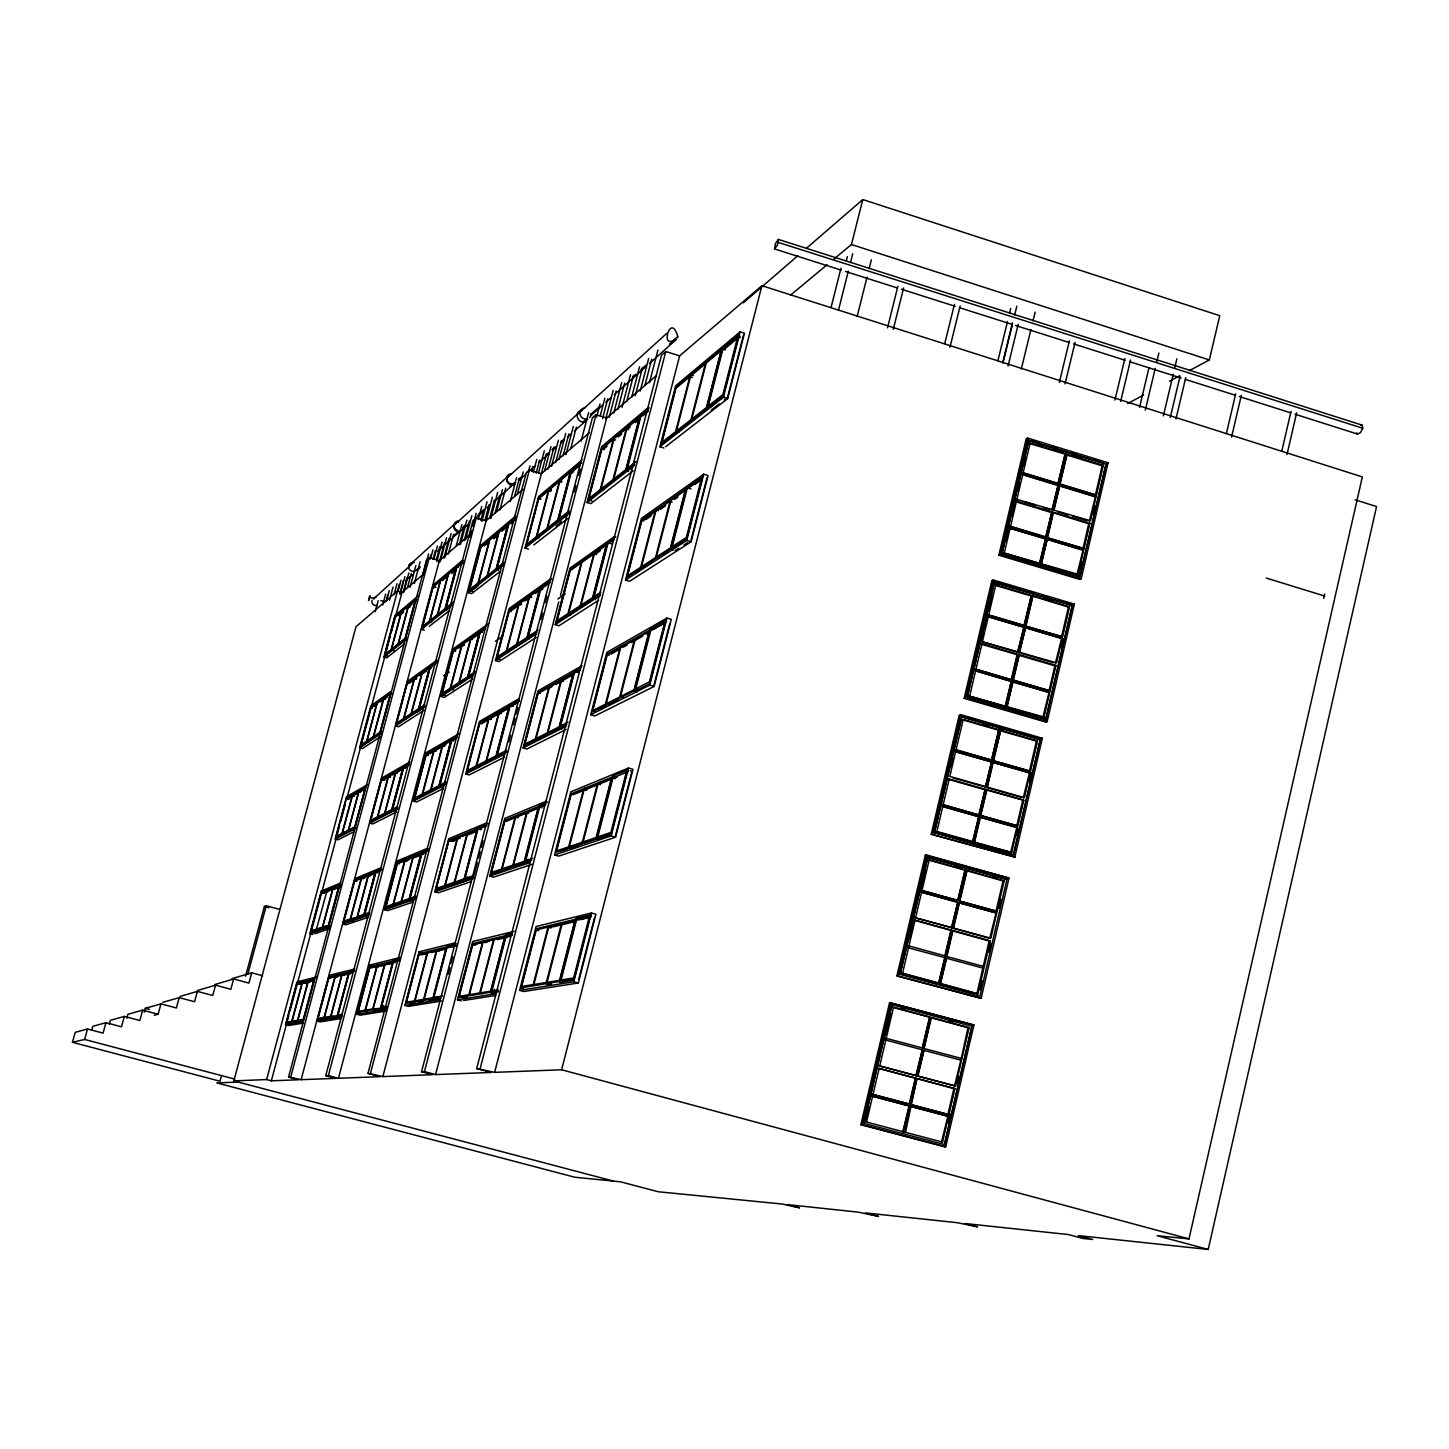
<?xml version="1.0" encoding="UTF-8"?>
<svg xmlns="http://www.w3.org/2000/svg" width="1449" height="1449" viewBox="0 0 1449 1449"><rect width="100%" height="100%" fill="white"/><g stroke="black" fill="none" stroke-linecap="round" stroke-linejoin="round"><path stroke-width="1.5" d="M677.806 336.784C670.452 309.488 658.154 355.675 677.806 336.784L669.402 344.264M582.208 410.502C571.413 411.208 580.27 428.524 586.537 419.015M1295.098 414.233L1357.478 434.048L1360.412 432.708L1362.766 428.252L1362.151 425.137L778.403 239.429L775.432 243.468L774.545 248.956L841.235 270.13M1323.734 598.365L1324.73 593.945M774.545 248.956L777.515 244.917L778.403 239.429M613.452 1181.098L238.216 1082.077L216.789 1082.892L574.673 1177.204L620.552 1181.823L658.172 1191.748L782.188 1204.028L799.576 1207.85L787.187 1204.572L858.098 1212.125L878.547 1216.417L865.343 1212.904L957.463 1222.721L977.55 1226.868L965.088 1223.536L1068.203 1234.53L1082.638 1238.406L1092.727 1239.493L1078.183 1235.599L1208.212 1249.455L1376.55 506.57L1355.213 499.814M1208.212 1249.455L1157.081 1235.689L1188.995 1238.895L1362.332 476.92L761.902 285.707L679.617 355.874L494.634 1072.351L476.703 1068.601L661.468 355.222L665.779 351.527L679.617 355.874M905.462 1132.339L916.927 1078.69L910.878 1104.591L948.334 1114.426L941.488 1142.084L942.574 1142.12L954.982 1088.543L879.163 1068.311L866.52 1122.069L865.488 1122.051M913.051 1105.17L947.9 1114.426L953.877 1088.561L954.982 1088.543M879.778 1065.685L893.526 1007.2L969.109 1027.667L955.597 1085.935L878.746 1065.721L954.493 1085.953L961.303 1058.404L923.973 1048.496L930.765 1019.426M969.109 1027.667L967.986 1027.739L961.303 1058.404M990.265 940.818L989.124 940.981L976.88 993.833L978.003 993.724L990.265 940.818L915.062 920.043L913.993 920.206L909.465 939.441M996.079 912.852L989.721 938.391L953.08 928.266L959.021 902.745L996.079 912.852L996.477 911.131L959.437 901.024L966.954 870.577L959.872 900.952M959.437 901.024L996.024 911.204L1003.052 880.901L1004.193 880.684L990.862 938.227L914.609 917.615L953.514 928.193L959.473 902.655M1010.551 852.773L1017.27 825.658L980.393 815.443L986.733 790.031L974.525 842.376L972.877 841.923L985.103 789.578L1023.827 800.246L1011.71 852.519L976.228 843.083M980.393 815.443L1016.818 825.767L1022.668 800.536M1023.248 797.982L1029.931 770.977L993.163 760.689L1000.625 730.55L993.616 760.562M993.163 760.689L1029.478 771.103L1036.415 741.163L1037.593 740.819L1024.407 797.693L949.819 776.392L963.223 719.32L1037.593 740.819M948.189 1122.667L950.218 1113.919M957.3 1083.291L958.821 1076.716M1013.05 708.796L1042.863 717.454L1049.511 690.593L1013.358 680.034M1012.905 680.197L1049.058 690.756L1054.836 665.816L1056.013 665.399L1044.041 717.074L1042.863 717.454M1055.415 663.28L1062.045 636.546L1025.53 626.077L1032.086 598.002M1025.53 626.077L1061.574 636.727L1068.438 607.113L1069.616 606.642L1056.593 662.863L981.462 641.545L983.418 633.231M980.031 989.667L982.078 980.864M988.707 952.247L990.736 943.444M998.904 908.215L1000.933 899.412M971.881 1026.309L944.476 1144.583L971.881 1026.309L891.896 1004.737L864.492 1121.236M944.368 1146.72L945.744 1146.775L973.927 1025.023L889.577 1002.636L860.851 1124.714L944.368 1146.72L945.889 1140.2M1016.709 835.62L1018.212 829.1M1029.297 781.228L1031.326 772.534M1076.915 574.855L1083.49 548.283L1047.174 537.688L1052.445 515.047M1047.174 537.688L1083.019 548.483L1088.724 523.832L1089.938 523.288L1078.11 574.347L1003.324 552.812M1089.304 521.35L1095.861 494.87L1060.107 483.966L1066.953 454.66L1029.044 443.412L1030.185 442.796L1103.377 465.238L1090.517 520.789L1015.948 499.108M1059.654 484.201L1095.39 495.105L1102.164 465.835L1103.377 465.238M1006.964 879.326L979.904 996.151L900.046 974.452L927.614 857.228L1006.964 879.326L1005.534 879.597M1061.229 647.54L1063.258 638.774M1012.163 855.2L1013.612 854.91L1040.346 739.461L1013.322 854.964L934.37 832.722L961.104 719.048M981.154 998.325L1008.993 878.076L926.636 854.982L925.295 855.29L896.931 975.865L981.154 998.325L896.931 975.865M1045.653 719.519L1072.351 605.284L1045.924 719.428L967.298 696.77L994.231 582.226L1072.351 605.284M1078.998 575.108L1082.023 562.121M1093.053 514.467L1095.046 505.792M1045.707 722.037L1047.174 721.584L1074.361 604.106L993.271 579.944L991.877 580.578L964.165 698.364L1045.707 722.037L1047.21 715.516M1014.843 857.083L1042.356 738.247L960.651 714.611L959.274 715.063L931.236 834.226L1014.843 857.083L931.236 834.226M1079.704 576.774L1106.112 463.897L1079.994 576.648L1002.002 553.5L1028.591 440.351L1106.112 463.897M1081.226 578.803L1108.087 462.738L1027.649 438.051L1026.218 438.83L998.85 555.221L1079.722 579.419L1081.226 578.803L1000.263 554.569L998.85 555.221M1281.858 450.893L1291.005 411.371M1287.002 454.551L1296.638 412.82M872.026 1094.285L909.628 1104.156L872.425 1094.285L872.026 1096.024L909.229 1105.895L902.745 1131.868L903.796 1131.886M909.211 1104.156L915.261 1078.255L953.877 1088.561M915.859 1075.629L922.325 1049.782L916.293 1075.629M929.479 1017.307L922.307 1048.062L929.914 1017.289L892.475 1007.29M903.162 1131.868L915.677 1078.237M944.839 955.978L950.816 930.385L952.899 930.783L940.546 983.744L938.88 983.291L951.25 930.312M951.413 927.813L957.825 902.202L951.848 927.74M925.621 870.777L921.021 890.338L957.789 900.572L964.871 870.197L966.954 870.577M957.789 900.572L965.306 870.106M904.919 1130.129L910.461 1106.348L947.918 1116.165M918.032 1073.926L923.991 1050.217L917.96 1076.064M935.8 831.69L972.442 842.014L978.799 816.566L942.194 806.187M942.176 804.593L978.745 814.972L985.103 789.578M985.248 787.133L991.587 761.794L985.7 787.024L953.025 777.95M955.054 749.749L991.533 760.218L998.542 730.205L1000.625 730.55M991.533 760.218L998.995 730.079M974.706 993.235L940.111 983.799L946.523 958.097M946.994 954.293L952.464 930.838L989.124 940.981M1044.041 717.074L968.675 695.9L1005.045 706.46L1011.348 681.247L975.014 670.633L1010.895 681.41M974.978 669.112L1011.275 679.726L1017.107 654.731L1019.19 655.039L1007.127 706.786M1017.705 652.195L1023.972 627.091L1017.705 652.195L981.462 641.545M1023.918 625.588L1031.29 595.738L1032.92 596.209L1026.001 625.896M1005.497 706.315L1017.578 654.55M1031.29 595.738L1024.371 625.407L988.164 614.702L987.765 616.386L1023.972 627.091M974.579 840.366L979.995 817.145L1016.872 827.361M987.385 785.503L992.782 762.391L1029.551 772.679M993.217 762.265L987.33 787.477L985.7 787.024M1039.386 563.607L1045.635 538.648L1009.156 528.016L1045.164 538.865M1045.562 537.199L1051.793 512.276L1053.405 512.765L1041.469 563.896L1039.857 563.407L1051.793 512.276M1051.902 510.012L1058.114 485.143L1052.372 509.794L1053.984 510.283L1059.726 485.632L1095.48 496.518M1064.87 454.406L1058.042 483.712L1065.341 454.171M1049.13 692.278L1012.978 681.718L1006.675 706.931L1007.816 706.551M1013.394 678.114L1019.19 655.039M1025.602 627.562L1019.335 652.684L1025.602 627.562L1061.646 638.212M1083.109 549.932L1047.247 539.137L1041.016 564.096L1042.175 563.589M1053.984 508.454L1059.726 485.632M1060.125 482.155L1066.953 454.66M1226.415 433.468L1235.689 393.838M1231.559 437.127L1241.34 395.305M860.851 1124.714L862.119 1124.75L890.881 1002.509M898.235 975.702L926.636 854.982M932.595 833.899L960.651 714.611M865.995 1119.878L869.056 1106.873M886.263 1033.68L890.918 1013.883M927.885 857.174L900.046 974.452M964.165 698.364L965.541 697.893L993.271 579.944M885.647 1038.064L884.832 1039.821L922.325 1049.782M934.37 832.722L961.882 716.784L1040.346 739.461M907.98 947.501L908.396 945.78L945.273 955.923M958.224 900.481L921.437 890.247L921.039 891.968L957.825 902.202M1000.263 554.569L1027.649 438.051M907.563 947.574L944.875 957.644L938.463 983.346L901.513 973.257L902.582 973.13L915.062 920.043M915.659 917.452L929.244 859.692L1004.193 880.684M951.196 766.195L953.17 757.773M967.298 696.77L994.503 582.118M1023.827 800.246L949.222 778.964L936.887 831.436L1011.71 852.519M984.396 629.065L986.841 618.651M988.725 610.645L992.203 595.793M1002.002 553.5L1028.881 440.206M975.014 670.633L975.412 668.949L1011.275 679.726M969.798 695.502L981.987 643.628L1056.013 665.399M982.567 641.11L995.825 584.672L1069.616 606.642M1006.24 540.405L1008.667 530.08M1011.963 516.043L1015.369 501.608L1016.51 501.046L1089.938 523.288M1017.886 490.885L1019.806 482.662M1023.61 466.487L1025.584 458.101M1009.609 527.798L1010.007 526.132L1046.015 536.981M1058.513 483.477L1022.596 472.537L1022.197 474.203L1058.114 485.143M1004.465 552.286L1016.51 501.046M1017.089 498.547L1030.185 442.796M1189.43 370.582L1209.335 359.95L1219.75 315.701L862.789 199.545L806.477 248.25M1163.384 415.863L1173.255 374.168M1174.813 367.593L1176.878 358.809M1170.285 417.529L1180.066 376.142M1175.972 418.996L1185.735 377.609M1114.951 400.033L1124.859 358.537M1120.638 401.5L1130.546 360.004M1139.566 407.368L1148.912 368.064M1145.326 410.103L1155.233 368.39M1156.791 361.797L1158.874 353.013M1059.346 382.445L1069.38 340.859M1065.051 383.913L1075.086 342.326M997.908 360.729L1007.49 321.515M1009.627 312.803L1010.696 308.438M1002.853 362.322L1012.489 322.819M1002.907 363.138L1012 325.898M1014.68 314.958L1016.818 306.192M1008.051 365.999L1018.212 324.304M1021.31 369.006L1030.909 329.611M1033.028 320.863L1035.166 312.096M369.912 597.386C370.763 590.395 366.47 607.149 369.912 597.386L374.259 598.654M944.766 343.522L954.42 304.435M949.983 347.18L960.162 305.902M887.531 327.8L897.873 286.286M893.29 329.285L903.615 287.916M857.174 316.353L867.009 277.194M869.201 268.482L871.374 259.788M831.074 307.442L840.981 268.156M846.27 261.037L847.375 256.654M834.044 258.973L851.451 244.519L862.789 199.545M838.428 310.394L848.299 271.198M850.509 262.486L852.7 253.774M559.586 981.589L575.597 919.227L536.166 928.737L520.897 987.856L523.397 988.526M559.875 982.331L576.322 918.286L590.467 914.862L573.75 980.085L559.875 982.331L562.502 983.038M612.8 776.012L596.571 839.279L611.025 834.407L627.544 769.962L612.8 776.012L617.165 777.262M637.089 692.079L634.517 691.318L650.547 628.83L665.888 620.118L649.587 683.729M670.923 549.298L686.772 487.57L702.674 476.304L686.572 539.137L670.923 549.298L673.495 550.059M722.616 347.778L706.967 408.763L723.178 396.102L739.081 334.031L722.616 347.778L725.152 348.575L740.004 336.222M561.107 979.977L576.412 920.35L589.182 917.289L573.659 977.912L561.107 979.977L563.733 980.701L574.221 978.999M611.659 833.773L600.411 837.576L597.821 836.834L612.945 777.932L628.323 771.484M635.785 688.764L650.71 630.605L664.566 622.744L649.406 681.881L635.785 688.764L638.357 689.525M672.227 546.653L686.971 489.182L701.334 479.039L686.373 537.434L672.227 546.653L674.781 547.432L685.431 540.531M715.715 403.003L710.825 406.825L708.289 406.028L722.852 349.245L737.722 336.856L740.294 337.671M626.24 772.498L610.898 832.396L597.821 836.834M737.722 336.856L722.942 394.545L708.289 406.028M519.611 990.373L573.822 981.752L591.446 912.979L595.919 914.247L578.314 983.002L523.795 991.514L519.611 990.373L536.112 926.509L591.446 912.979M554.569 854.928L611.134 835.946L628.522 768.024L632.978 769.292L615.59 837.214L558.716 856.105L554.569 854.928L570.87 791.788L628.522 768.024M590.739 714.737L649.713 685.16L666.884 618.089L671.304 619.393L654.133 686.446L594.851 715.951L590.739 714.737L606.859 652.358L666.884 618.089M625.479 580.089L686.735 540.441L703.707 474.203L708.072 475.544L691.119 541.763L629.572 581.321L625.479 580.089L641.418 518.416L703.707 474.203M663.95 448.031L659.893 446.781L723.359 397.298L740.131 331.857L744.46 333.234L727.706 398.656L665.725 446.654M654.006 685.033L669.728 623.613M690.956 540.459L707.04 477.645M743.409 335.407L727.525 397.461L724.265 399.978M578.803 979.162L594.38 918.286M615.481 835.675L631.981 771.248L630.17 770.723M494.634 1072.351L561.632 1069.779L761.902 285.707M659.893 446.781L675.632 385.796L740.131 331.857M570.96 793.871L555.873 852.32L596.245 838.645L612.076 777.044L570.96 793.871L573.424 794.577L610.699 779.399M606.986 654.278L592.061 712.02L634.173 690.793L649.786 629.953L606.986 654.278L609.431 654.984M641.581 520.191L626.837 577.282L670.561 548.863L685.993 488.766L641.581 520.191L644.008 520.916M524.067 987.204L521.586 986.515L536.202 929.914L574.855 920.658L559.549 980.303L547.052 982.35L562.14 923.701M556.561 850.925L571.015 794.976L583.367 789.94L568.696 846.796L556.561 850.925L559.042 851.632M592.768 710.59L607.059 655.292L619.918 647.993L605.428 704.178L592.768 710.59L595.231 711.296M627.562 575.796L641.672 521.115L655.02 511.696L640.712 567.229L627.562 575.796L629.989 576.521M689.778 376.758L675.614 431.657L661.994 442.325L675.94 388.278L689.778 376.758L692.224 377.519M521.586 986.515L533.214 984.614L548.048 927.07L550.566 927.777M676.429 431.023L690.593 376.07L705.355 363.79L690.992 419.63L676.429 431.023L678.893 431.784M536.438 985.193L533.902 984.505L548.754 926.907L551.272 927.614M569.421 846.56L584.11 789.633L597.296 784.253L582.389 842.141L569.421 846.56L571.938 847.267L582.516 843.698M606.189 703.797L620.679 647.558L634.427 639.77L619.701 696.969L606.189 703.797L609.069 704.323L606.588 703.598M533.902 984.505L546.327 982.458L561.397 923.882M620.48 696.571L635.205 639.335L649.025 631.492L634.082 689.688L620.48 696.571L623.016 697.313M656.343 557.05L670.887 500.485L685.214 490.36L670.452 547.867L656.343 557.05L658.86 557.811M583.132 841.887L598.057 783.945L611.315 778.53L596.173 837.468L583.132 841.887L585.704 842.612L596.916 838.826M617.89 409.198L624.664 383.152M622.056 407.314L630.514 374.748M626.747 401.445L633.521 375.382M631.637 397.225L639.552 366.796M502.169 868.839L512.91 865.162L526.621 812.4L515.699 816.874L502.169 868.839L504.777 869.364M560.835 680.65L547.287 732.814L536.058 738.501L549.443 687.116L560.835 680.65L563.154 681.32M603.201 489.762L600.937 489.074L613.036 479.583L626.312 428.542L628.594 429.23M635.242 395.704L642.577 367.448M480.325 992.837L494.2 939.459L504.705 936.942L490.631 991.152L480.325 992.837L482.662 993.489M513.526 864.962L527.255 812.146L538.213 807.673L524.303 861.286L513.526 864.962L515.862 865.614L523.071 863.169M547.921 732.488L561.506 680.269L572.916 673.785L559.169 726.8L547.921 732.488L550.24 733.158L557.756 729.372M580.977 605.175L594.416 553.518L606.28 545.132L592.677 597.549L580.977 605.175L583.277 605.863M640.186 391.139L648.663 358.501M644.95 385.271L651.724 359.153M490.631 992.311L505.339 935.656L509.36 936.76M511.769 933.391L505.955 934.804L490.849 993L498.456 991.768M547.577 802.076L539.499 805.409L524.556 862.97L530.515 860.96M581.466 667.283L574.239 671.412L559.459 728.304L566.559 724.735M615.825 536.818L607.62 542.632L593.003 598.908L600.393 594.126M628.558 471.45L626.24 470.744L640.675 415.066L649.188 407.966M649.46 382.699L657.937 350.006M498.456 990.844L491.917 990.881L505.973 936.688L512.276 935.185M531.62 860.217L525.643 860.76L539.553 807.184L545.023 804.938M566.686 724.808L562.937 726.71L560.564 726.021L574.311 673.042L580.035 669.8M599.814 595.068L596.463 597.242L594.126 596.553L607.729 544.154L614.503 539.354M629.699 469.005L627.381 468.299L640.82 416.479L648.5 410.067M493.24 993.652L494.363 989.341M526.929 863.64L528.034 859.366M561.814 728.992L562.955 724.609M595.34 599.614L596.463 595.285M480.199 1068.456L665.779 351.527M563.1 455.783L568.805 434.066M565.943 454.678L573.315 426.477M570.671 448.846L576.358 427.147M486.647 760.616L496.065 755.817L508.78 707.239L499.217 712.709L486.647 760.616L488.784 761.232L506.933 751.94M527.563 639.063L519.376 644.407L517.257 643.791L527.056 637.361L539.644 589.272L541.781 589.906M570.254 472.302L557.774 519.901L547.613 527.925L559.93 480.959L570.254 472.302L572.373 472.954M477.282 828.665L463.843 879.96L435.769 889.632L448.665 840.529L477.282 828.665L480.923 829.697M509.378 705.971L479.528 723.105L466.741 771.701L496.065 756.758L509.378 705.971L511.533 706.605M496.536 658.244L527.074 638.23L540.242 587.968L509.197 610.101L496.536 658.244L500.014 659.259M435.098 1000.045L432.907 999.466L446.853 946.233L456.544 943.842M467.303 876.917L466.198 881.119L464.024 880.521L477.826 827.832L487.951 823.612M496.283 757.229L509.921 705.083L518.742 700.03M551.797 579.183L540.821 587.026L527.291 638.647L536.293 632.76M581.194 461.76L571.431 469.965L558.046 521.06L569.258 512.258M536.963 632.869L530.425 637.125L528.287 636.491L540.857 588.457L549.135 582.57M561.18 519.503L559.06 518.869L571.504 471.287L581.792 462.666M440.351 997.401L433.849 997.528L446.817 947.972L455.584 945.835M472.555 877.261L467.158 879.126L464.984 878.511L477.826 829.462L486.973 825.676M499.416 755.78L497.242 755.146L509.957 706.623L519.503 701.153M560.183 521.712L561.306 517.456M581.14 441.094L588.584 412.639M589.326 432.78L541.328 473.732L529.338 470.074L526.277 472.7L367.992 1073.365L382.862 1076.589L432.599 1074.687L421.55 1071.735L592.406 417.801L596.01 414.722L606.678 418.018L656.397 375.635M540.821 619.502L542.469 613.144M545.241 602.567L546.907 596.209M574.13 492.008L575.778 485.723M578.513 475.236L580.161 468.951M448.158 974.217L449.86 967.678M451.001 963.313L452.722 956.757M477.355 862.445L473.968 875.413L464.984 878.511M478.478 858.116L480.18 851.632M481.303 847.303L483.006 840.818M508.871 741.797L510.537 735.386M513.344 724.681L515.029 718.269M516.134 713.995L517.818 707.565M421.55 1071.735L424.448 1071.608L596.01 414.722M596.662 417.058L600.085 403.927M600.266 415.7L604.849 398.185M602.603 418.507L607.747 398.801M605.736 418.852L613.144 390.379M424.448 1071.608L435.551 1074.578L558.771 601.86M560.473 595.285L606.678 418.018M461.325 1000.861L457.486 999.81L472.7 941.488L514.069 931.363M532.018 864.347L493.529 877.17L489.726 876.102L504.777 818.395L546.255 801.243M566.161 729.427L526.911 749.006L523.125 747.919L538.014 690.829L582.009 665.671M598.672 600.23L558.988 625.769L555.239 624.664L569.982 568.171L614.249 536.691M633.122 470.816L590.794 503.654L587.062 502.531L601.643 446.618L648.283 407.549M609.232 417.312L616.079 391.013M505.339 935.656L472.7 943.553L458.608 997.528L490.939 992.13M490.867 873.729L504.795 820.315L538.865 806.332L524.321 862.372L490.867 873.729L493.131 874.363M538.068 692.622L524.284 745.456L559.205 727.815L573.587 672.39L538.068 692.622L540.314 693.274M588.258 499.905L601.77 448.158L640.005 416.207L625.932 470.4L588.258 499.905L591.989 501.028M459.206 996.314L472.7 944.621L482.535 942.267L468.86 994.72L459.206 996.314L461.488 996.93M501.843 870.36L493.747 873.113L491.483 872.479L504.813 821.329L515.083 817.127L517.384 817.779M524.9 744.152L538.104 693.564L548.809 687.478L535.442 738.827L524.9 744.152L527.146 744.804L537.724 739.479M591.12 499.199L588.892 498.528L601.824 448.973L613.362 439.355L615.608 440.043M613.778 412.893L621.693 382.518M491.483 872.479L501.571 869.038L515.083 817.127M568.008 613.633L581.23 562.846L570.109 570.725L557.05 620.788L568.008 613.633L570.272 614.322M588.892 498.528L600.266 489.599L613.362 439.355M469.44 994.63L483.115 942.122L493.584 939.604L479.728 992.945L469.44 994.63L471.758 995.264M600.937 489.074L614.05 438.775L626.312 428.542M510.265 501.553L516.55 477.717M514.775 495.685L519.34 478.351M517.438 493.765L523.216 471.903M382.536 1009.754L383.641 1005.515M528.233 472.41L529.972 465.872M370.455 1073.274L529.338 470.074M531.674 470.871L532.815 466.506M533.304 472.519L536.746 459.442M536.184 473.171L539.626 460.094M538.575 472.609L544.299 450.838M382.862 1076.589L546.635 453.682M544.697 470.581L550.982 446.654M528.487 549.099L525.045 548.066L538.593 496.554L581.882 460.112M441.71 1001.005L408.419 1006.385L404.887 1005.425L418.978 951.866L455.149 942.828M471.45 881.553L438.25 892.765L434.754 891.787L448.701 838.754L486.701 822.869M504.487 757.193L469.186 774.943L465.709 773.947L479.51 721.421L519.358 698.472M536.221 637.415L498.963 661.559L495.504 660.545L509.179 608.526L550.765 578.785M418.924 953.768L405.901 1003.324L432.744 998.832L446.31 947.012L418.924 953.768L422.456 954.728M538.648 498.003L526.114 545.693L557.811 520.734L570.852 470.961L538.648 498.003L540.694 498.619M406.426 1002.219L418.906 954.764L427.183 952.736L414.541 1000.842L406.426 1002.219L414.631 1001.766M436.294 888.472L444.789 885.538L446.908 886.136L438.377 889.052L436.294 888.472L448.665 841.471L457.304 837.902L459.405 838.482M469.349 771.122L467.284 770.524L479.528 723.993L488.548 718.813L490.631 719.428M499.162 657.629L497.098 657.013L509.215 610.935L518.597 604.251L520.68 604.867M528.722 545.041L526.675 544.426L538.684 498.782L548.41 490.613L550.475 491.247M548.211 469.059L553.916 447.324M551.544 466.234L558.39 440.17M444.789 885.538L457.304 837.902M467.284 770.524L476.16 765.978L488.548 718.813M497.098 657.013L506.335 650.945L518.597 604.251M526.675 544.426L536.275 536.873L548.41 490.613M555.655 462.557L561.361 440.84M415.03 1000.77L427.672 952.609L436.457 950.453L423.651 999.303L415.03 1000.77L417.403 1001.295M454.044 882.35L456.181 882.948L447.415 885.955L445.296 885.375L457.812 837.685L466.995 833.881L469.132 834.497M476.685 765.724L489.074 718.523L498.655 713.035L486.103 760.906L476.685 765.724L478.786 766.322M529.12 596.753L519.159 603.853L506.878 650.601L516.695 644.153L529.12 596.753L531.24 597.386M538.901 537.036L536.836 536.42L548.99 490.124L559.332 481.466L561.433 482.1M558.97 459.442L565.798 433.396M445.296 885.375L454.316 882.26L466.995 833.881M536.836 536.42L547.016 528.396L559.332 481.466M464.205 880.195L456.978 882.676L454.823 882.079L467.52 833.664L476.703 829.879M517.257 643.791L529.7 596.354L539.644 589.272M432.798 998.723L424.14 999.212L436.964 950.345L445.749 948.189M456.163 546.255L461.923 524.538M459.261 544.824L464.459 525.281M460.456 544.317L466.85 520.245M447.107 610.156L445.278 609.612L456.87 565.998L463.426 560.491M354.444 970.214L349.245 971.5L337.237 1016.655L342.326 1015.821M367.177 916.547L364.043 915.696L375.943 870.921L381.377 868.657M393.711 811.386L391.864 810.86L403.655 766.485L409.343 763.225M420.5 710.408L418.67 709.883L430.353 665.888L436.674 661.378M447.904 608.326L446.075 607.801L456.87 567.193L462.774 562.212M339.863 1015.532L337.979 1015.024L349.155 972.985M366.651 914.518L364.804 914.011L375.871 872.334L382.409 869.635M397.841 807.944L394.472 809.665L392.625 809.14L403.601 767.825L408.745 764.891M421.279 708.633L419.449 708.108L430.335 667.156L437.453 662.084M464.169 540.694L469.385 521.006M465.455 539.771L471.813 515.826M470.997 533.649L439.337 560.6L429.248 557.611L426.513 559.984L288.568 1077.024L301.12 1079.686L335.77 1078.364L325.753 1075.701L472.954 520.789L476.232 517.963L485.976 520.879L523.053 489.273M469.802 537.126L471.541 530.624M472.682 526.277L476.141 513.272M325.753 1075.701L328.38 1075.593L476.232 517.963M478.279 519.575L481.738 506.462M480.869 520.354L483.767 509.432M481.847 521.441L487.027 501.861M485.035 520.046L489.074 504.813M328.38 1075.593L338.45 1078.273L492.388 497.17M385.525 1011.13L360.167 1015.169L356.907 1014.3L369.966 964.998L400.033 957.535M412.711 902.202L387.843 910.57L384.601 909.664L397.551 860.797L427.238 848.426M443.521 788.455L416.551 801.985L413.345 801.08L426.169 752.647L459.369 733.538M472.718 678.965L444.209 697.422L441.003 696.498L453.718 648.5L488.476 623.65M500.648 571.033L471.668 593.619L468.48 592.677L481.086 545.114L515.609 516.043M359.732 1012.887L357.794 1012.38L369.893 966.737L392.933 961.104L380.381 1008.631L382.409 1009.174M397.479 862.463L385.506 907.69L409.143 899.575L421.587 852.483L397.479 862.463L399.399 862.988L421.55 853.878M426.115 754.223L414.251 799.033L438.975 786.445L451.291 739.787L426.115 754.223L428.035 754.766M441.945 694.397L453.7 649.967L479.909 631.311L467.701 677.534L441.945 694.397L445.151 695.321M360.203 1011.873L358.265 1011.366L369.839 967.678L378.787 966.501L369.839 967.678M385.977 906.639L393.15 904.176L395.088 904.701L387.897 907.165L385.977 906.639L397.443 863.332L404.742 860.326L406.698 860.869M414.74 797.946L422.239 794.124L424.177 794.668L416.642 798.49L414.74 797.946L426.097 755.038L433.722 750.691L435.66 751.234M489.871 517.456L494.453 500.122M490.758 518.543L497.677 492.334M495.141 512.783L499.76 495.323M496.717 511.298L502.459 489.545M358.265 1011.366L365.112 1010.207L376.831 965.976M393.15 904.176L404.742 860.326M422.239 794.124L433.722 750.691M450.603 689.742L444.336 693.836L442.434 693.274L450.241 688.148L461.633 645.113L463.553 645.674M393.567 904.013L405.177 860.145L412.911 856.957L401.174 901.405L393.567 904.013L395.523 904.556L402.913 902.039L400.938 901.477M422.673 793.889L434.175 750.419L442.253 745.8L430.625 789.85L422.673 793.889L424.611 794.45L432.581 790.393L430.625 789.85M450.947 687.695L452.885 688.257L450.711 687.858L462.104 644.769L470.508 638.792L472.465 639.353M478.532 582.607L489.816 539.916L498.565 532.58L487.136 575.833L478.532 582.607L480.434 583.168M367.702 1010.641L365.528 1010.134L377.229 965.867L390.741 963.621M499.977 509.921L505.719 488.168M384.637 964.074L372.773 1008.921L365.528 1010.134M470.508 638.792L458.989 682.425L450.711 687.858M459.46 682.117L470.997 638.448L479.384 632.489L467.701 676.701L459.46 682.117L461.416 682.678M487.625 575.434L499.054 532.163L507.766 524.864L496.192 568.678L487.625 575.434L489.563 576.014M375.182 1009.392L373.19 1008.866L385.054 963.965L392.444 962.172M423.072 854.149L421.079 853.588L413.363 856.776L401.608 901.26L409.179 898.652L411.172 899.213M431.077 789.614L442.724 745.547L450.784 740.946L438.993 785.575L431.077 789.614L433.052 790.158L437.018 788.147M409.179 898.652L421.079 853.588M496.21 569.457L508.291 523.65L481.086 546.49L469.422 590.522L496.21 569.457L498.347 570.381M399.489 958.894L393.404 960.397L380.507 1009.21L386.485 1008.232M411.281 900.662L409.288 900.101L422.057 851.74L428.85 848.915M442.488 787.858L439.138 786.898L451.78 738.99L457.105 735.947M486.556 626.077L480.398 630.46L467.864 677.915L475.127 673.187M515.192 517.402L508.798 522.763L496.391 569.783L504.234 563.625M386.974 1007.381L381.341 1007.435L393.331 962.009L398.837 960.669M415.917 897.529L410.121 898.271L422.003 853.244L427.763 850.889M445.93 783.583L441.981 785.575L439.989 785.014L451.762 740.421L456.562 737.668M470.726 676.556L468.733 675.977L480.398 631.8L485.397 628.25M499.235 568.37L497.261 567.791L508.816 524.013L515.735 518.217M423.38 574.202L401.971 592.442L397.37 591.083L356.019 626.692L233.814 1080.9L266.616 1079.559L271.343 1080.809L288.84 1015.405M289.999 1011.04L339.573 825.731M340.75 821.366L345.405 803.923M346.583 799.558L384.474 657.846M385.651 653.481L390.306 636.039M391.484 631.692L401.971 592.442M403.13 592.587L407.223 577.282M403.673 592.46L408.89 572.916M407.73 586.628L411.208 573.587M410.067 587.262L415.881 565.508M307.949 981.462L297.552 1020.368L292.1 1021.291L302.388 982.82L309.669 981.933M342.362 833.229L348.34 830.168L358.573 791.879L352.505 795.374L342.362 833.229L347.995 831.69M368.934 741.2L367.068 740.837L373.299 736.744L383.442 698.744L385.144 699.233M408.165 606.225L398.077 643.899L391.592 649.043L401.572 611.768L408.165 606.225L409.85 606.714M414.36 583.386L420.138 561.759M297.86 1020.313L308.275 981.39L313.781 980.031L303.276 1019.39L297.86 1020.313L299.599 1020.784M322.783 926.962L330.191 925.476L322.783 926.962L333.107 888.346L340.624 886.426M364.967 788.202L358.935 791.679L348.684 829.987L354.625 826.944L356.345 827.433M375.363 736.98L373.643 736.509L383.822 698.49L390.107 693.999M416.787 600.9L415.084 600.393L408.546 605.899L398.457 643.61L404.905 638.52L406.608 639.009M328.452 925.005L338.885 885.937M335.969 837.232L354.57 827.723L365.383 787.224L346.438 798.145L335.969 837.232L337.653 837.703M415.519 599.361L394.997 616.676L384.673 655.165L404.869 639.208L415.519 599.361L417.221 599.868M303.276 1020.766L314.56 978.51M354.661 828.122L365.782 786.553M390.922 692.278L379.91 733.52L381.63 734.009M404.995 639.534L415.917 598.618M422.8 575.561L428.578 553.916M290.742 1076.933L429.248 557.611M429.828 558.952L430.987 554.623M430.57 558.662L432.907 549.932M432.997 559.368L435.316 550.656M433.976 558.988L437.435 545.983M436.403 559.694L439.862 546.69M436.801 561.669L442.036 542.017M301.12 1079.686L439.337 560.6M340.895 1018.575L320.048 1021.889L317.023 1021.074L329.213 975.322L354.643 969.037M368.173 917.308L345.876 924.788L342.87 923.973L354.969 878.583L381.721 867.444M396.465 812.02L372.719 823.956L369.712 823.104L381.721 778.113L409.958 761.866M424.068 710.264L398.584 726.764L395.595 725.913L407.495 681.284L437.109 660.11M423.905 627.906L422.148 627.399L433.07 586.428L456.435 566.794L458.246 567.338M439.246 562.375L444.481 542.723M351.98 972.985L348.829 972.134L329.104 976.97L317.82 1019.299L339.012 1016.618M354.878 880.141L343.685 922.144L363.934 915.207L375.526 871.592L354.878 880.141L356.653 880.63M370.546 821.221L381.648 779.58L403.239 767.209L391.737 810.426L370.546 821.221L372.321 821.728M429.918 666.649L407.441 682.678L396.428 723.975L418.544 709.503L429.918 666.649L431.748 667.192M422.601 626.348L433.052 587.135L440.134 581.176L429.574 620.824L422.601 626.348L424.358 626.856M440.206 561.705L446.564 537.814M443.829 558.082L449.027 538.539M444.716 557.684L451.11 533.612M318.237 1018.357L324.105 1017.379L335.027 976.372L336.856 976.861M352.071 919.554L344.101 921.166L350.26 919.046L361.091 878.384L363.464 878.637L361.652 878.148L350.622 918.92L358.972 917.199M377.609 818.268L372.755 820.732L370.98 820.225L377.428 816.946L388.151 776.61L389.962 777.135M396.881 722.96L403.583 718.559L414.233 678.567L416.026 679.074M324.449 1017.325L335.389 976.282L341.729 974.742L330.662 1016.292L324.449 1017.325L326.46 1017.778M377.809 816.747L388.549 776.392L395.468 772.426L384.619 813.269L377.809 816.747L379.602 817.254M403.981 718.287L414.649 678.277L421.858 673.133L411.081 713.633L403.981 718.287L405.992 718.668L404.199 718.161M429.991 620.498L440.568 580.814L448.067 574.529L437.381 614.684L429.991 620.498L431.784 621.023M448.357 554.025L453.591 534.355M357.142 916.692L368.1 875.486L369.93 875.993M332.872 1016.727L331.024 1016.238L342.091 974.652L350.26 973.637L346.039 974.652M357.505 916.565L368.481 875.341L375.074 872.624L363.989 914.337L357.505 916.565L364.224 915.406M384.999 813.07L395.867 772.208L402.768 768.26L391.773 809.611L384.999 813.07L386.829 813.577L391.936 811.005M418.616 710.408L413.309 713.886L411.498 713.361L422.275 672.843L429.447 667.735L431.295 668.261M411.498 713.361L418.562 708.724L429.447 667.735M337.146 1016.111L348.829 972.134M456.435 566.794L445.133 609.286L422.148 627.399M375.273 611.532L378.189 600.665M382.735 604.976L385.651 594.108M386.122 601.263L387.861 594.742M386.394 601.335L389.292 590.558M389.564 600.121L393.041 587.08M394.074 594.633L396.99 583.693M266.616 1079.559L399.254 584.364M398.113 591.065L401.011 580.198M399.815 593.891L403.293 580.868M400.25 594.108L404.941 576.611M404.343 644.008L386.702 657.828L383.913 657.013L395.052 615.408L418.598 595.503M303.475 1023.085L288.369 1025.53L285.525 1024.769L297.027 981.861L316.751 976.898M312.73 934.442L309.905 933.663L321.298 891.081L340.732 882.93M354.045 831.69L338.034 839.786L335.226 838.989L346.546 796.751L367.285 784.742M380.526 736.744L362.449 748.517L359.642 747.72L370.872 705.808L391.049 691.3M292.879 1023.248L286.25 1023.103L296.9 983.382L314.198 979.107M313.473 932.721L310.647 931.961L321.189 892.548L339.301 884.995M360.801 744.967L370.763 707.818L376.758 703.526L366.706 741.073L360.801 744.967L362.467 745.438L365.438 743.5M353.846 796.044L352.161 795.573L342.036 833.41L336.367 836.308L341.837 834.841M401.21 612.076L391.23 649.333L385.09 654.187L394.961 617.346L401.21 612.076L402.876 612.565L399.743 615.191M288.333 1022.668L286.648 1022.215L291.792 1021.346L302.08 982.911L304.109 983.291M318.146 929.642L311.028 931.055L316.443 929.171L326.967 890.9L332.781 888.472L322.457 927.088L316.751 929.063M367.068 740.837L377.12 703.272L383.442 698.744M262.577 975.738L251.691 972.786L248.92 983.092L233.633 978.963L230.844 989.287L215.539 985.175L212.749 995.499L197.39 991.388L180.147 996.405M245.569 976.191L264.37 906.531L266.272 905.734L279.295 909.302M247.833 974.072L266.272 905.734M221.154 1076.933L219.994 1081.226L72.45 1042.302L75.203 1032.34L87.52 1029.007L103.078 1033.119L105.958 1022.686L121.481 1026.816L124.342 1016.401L139.829 1020.513L142.672 1010.116L158.122 1014.246L160.966 1003.849L176.38 1007.979L179.205 997.618L194.583 1001.73L197.39 991.388M126.788 1018.285L127.874 1014.318L142.672 1010.116M144.248 1012.29L145.335 1008.323L160.966 1003.849M72.45 1042.302L84.64 1039.458L87.52 1029.007M91.704 1030.293L92.808 1026.309L105.958 1022.686M109.273 1024.28L110.359 1020.313L124.342 1016.401M460.8 531.058A4.836 4.691 49.6 0 1 453.827 525.48L454.298 524.339A4.836 4.691 49.6 0 1 458.391 522.075M463.481 527.092L463.01 528.233A4.836 4.691 49.6 0 0 463.173 527.001M408.799 565.726L454.298 524.339M453.827 525.48L506.878 477.246M373.607 598.817L411.57 564.349A4.492 4.365 48.4 0 1 413.617 561.723M506.752 478.224L580.071 411.679M577.155 414.613L666.775 333.324M453.591 535.913L458.536 531.511M478.134 514.739L483.187 510.247M510.084 486.248L513.453 483.26M590.431 414.668L598.835 407.187M632.434 377.229L635.803 374.222M640.838 369.73L645.874 365.239M416.207 570.218L419.504 567.284M437.598 551.181L460.619 530.66M518.344 479.71L521.731 476.703M545.385 455.656L548.754 452.649M552.141 449.643L555.51 446.636M560.582 442.108L563.969 439.101M582.552 422.565L585.921 419.558M463.463 528.831L468.498 524.357M476.884 516.895L483.604 510.917M486.955 507.929L490.323 504.94M493.674 501.952L515.5 482.535M590.739 415.7L602.476 405.249M605.827 402.261L610.862 397.787M614.213 394.798L646.091 366.452M649.442 363.464L676.285 339.573M405.611 580.741L412.295 574.8M518.724 480.488L525.462 474.493M530.515 470.001L535.587 465.509M538.956 462.503L549.08 453.519M552.449 450.512L555.818 447.524M560.872 443.032L564.241 440.025M567.628 437.037L570.997 434.03M574.365 431.041L587.859 419.051M743.337 302.859L797.946 255.622M433.088 585.106L462.249 560.564M398.348 615.716L401.753 612.855M406.897 608.544L412.059 604.197M481.086 547.233L489.345 540.314L478.043 582.987L469.929 589.381M460.347 565.164L463.626 562.411M580.089 465.147L573.569 470.617L571.431 469.965M447.27 576.521L442.579 580.451L440.804 579.926M510.754 523.361L515.554 519.34M484.473 545.802L487.48 543.284M493.656 538.14L496.971 535.351M501.952 531.185L508.599 525.643M451.78 573.46L454.787 570.942M493.638 538.883L496.935 536.13M648.101 411.534L642.994 415.791L640.675 415.066M607.131 446.22L603.979 448.846L601.77 448.158M618.288 436.91L621.73 434.048M626.874 429.773L630.297 426.912M635.459 422.637L638.882 419.775M790.538 295.125L827.089 264.769M446.075 607.801L453.356 602.041M383.913 657.013L406.734 639.027M559.06 518.869L569.185 510.863M497.261 567.791L504.089 562.429M445.278 609.612L451.726 604.541M451.545 605.628L421.297 629.373L424.267 630.243M525.045 548.066L569.33 513.308M468.48 592.677L504.361 564.349M627.381 468.299L636.02 461.525M473.099 589.689L478.405 585.523M626.24 470.744L634.608 464.187M556.072 525.987L561.415 521.803M587.062 502.531L634.463 465.509M429.339 626.276L449.661 610.427M720.624 399.181L723.884 396.628M533.83 544.933L567.628 518.579M711.242 410.085L719.392 403.782M374.096 706.442L377.374 704.087M380.67 701.751L387.281 697.023M407.404 683.421L414.233 678.567M461.633 645.113L453.7 650.746L455.602 651.307M550.294 582.444L542.958 587.66L540.821 587.026M485.451 628.848L482.372 631.039L480.398 630.46M415.175 678.965L409.198 683.203L407.441 682.678M420.029 675.524L426.731 670.76M516.387 607.059L511.262 610.699L509.197 610.101M524.991 600.955L528.468 598.473M535.424 593.547L540.64 589.834M459.079 648.065L464.278 644.37L462.358 643.809M473.08 638.121L480.126 633.141M593.311 555.655L600.411 550.656M694.651 484.6L701.733 479.601M645.837 519.63L651.307 515.772M660.364 509.396L665.652 505.665M674.455 499.47L677.987 496.989M443.684 675.759L449.19 672.01M495.377 641.219L502.785 636.165M557.793 598.944L565.255 593.855M373.643 736.509L379.837 732.415M419.449 708.108L424.702 704.667M528.287 636.491L538.05 630.098M468.733 675.977L475.308 671.684M359.642 747.72L381.25 733.556M418.67 709.883L424.865 705.826M511.117 649.804L516.659 646.182M454.443 687.224L460.673 683.149M495.504 660.545L536.275 633.919M395.595 725.913L424.575 707.003M441.003 696.498L473.153 675.524M594.126 596.553L600.81 592.188M416.66 712.455L420.373 710.028L418.544 709.503M576.756 610.101L571.268 613.67L569.004 612.999M584.961 604.776L589.978 601.516M555.239 624.664L600.375 595.394M635.64 572.844L641.291 569.185M651.941 562.284L644.37 567.193L641.907 566.45M664.167 554.369L667.699 552.069M675.234 550.584L678.73 548.338M683.982 544.969L687.478 542.705M352.161 795.573L346.402 798.888L348.068 799.359M348.122 798.616L365.311 788.763M381.612 780.359L388.151 776.61M512.095 705.717L517.384 702.674M405.503 767.01L409.306 764.837M457.323 737.541L453.772 739.57L451.78 738.99M488.168 719.936L481.593 723.703L479.528 723.105M507.874 708.688L491.446 718.07L489.364 717.454M383.424 780.087L390.578 775.994L388.785 775.487M392.389 774.961L401.445 769.799M429.701 753.806L434.7 750.962M445.767 744.641L436.366 750.002L434.446 749.459M397.08 773.078L395.269 772.552M443.974 746.507L442.017 745.945M576.575 672.101L580.198 670.036M548.12 688.836L552.015 686.627M555.692 684.544L572.264 675.162M666.576 621.983L653.119 629.591L650.547 628.83M611.188 654.006L619.973 649.025M627.345 644.859L623.487 647.033L621.005 646.308M631.184 642.686L642.74 636.147M646.58 633.974L650.438 631.8M1127.72 403.528L1143.641 395.016M1169.524 381.214L1179.486 375.889M497.242 755.146L506.625 750.347M392.625 809.14L397.678 806.568M439.989 785.014L445.894 782.007M335.226 838.989L355.132 828.846M471.142 770.216L476.467 767.499M487.951 761.649L479.058 766.177L476.956 765.579M391.864 810.86L397.443 808.035M439.138 786.898L446.093 783.366M381.413 816.33L386.231 813.885M465.709 773.947L504.723 754.15M560.564 726.021L568.062 722.236M369.712 823.104L397.28 809.158M413.345 801.08L443.992 785.557M549.262 733.665L538.34 739.153L536.058 738.501M634.517 691.318L650.076 683.638M598.854 709.467L606.117 705.826M610.898 703.417L618.18 699.74M523.125 747.919L566.088 726.311M1106.601 463.499L1108.087 462.738M1053.405 512.765L1088.724 523.832M995.825 584.672L994.702 585.179L1030.837 595.919M1032.92 596.209L1068.438 607.113M321.135 893.308L328.343 891.497M322.873 893.001L339.012 886.317M334.121 889.161L340.207 886.643M450.748 841.108L460.202 837.214L458.101 836.616M462.122 836.417L477.518 830.06M361.091 878.384L354.824 880.956L356.617 881.463M361.471 878.221L368.1 875.486M365.492 877.007L375.4 872.932M452.468 841.344L457.685 839.206M475.181 831.998L469.657 834.28L467.52 833.664M452.179 841.507L457.866 839.17M375.273 873.801L368.481 875.341M421.134 854.946L415.338 857.319L413.363 856.776M541.872 806.079L545.911 804.412M539.155 807.854L507.059 820.949L504.795 820.315M1074.361 604.106L1072.876 604.686L1057.951 600.248M454.823 882.079L463.843 878.963M310.647 931.961L328.398 925.82L330.137 926.291M322.221 928.229L316.933 929.008M324.015 927.614L322.294 927.143M410.121 898.271L415.772 896.333M364.804 914.011L369.622 912.345M312.332 932.413L318.237 930.385L316.534 929.914M320.211 929.697L326.17 927.65M464.024 880.521L473.95 877.116M309.905 933.663L330.499 926.617M356.726 917.96L350.26 919.046M403.583 901.803L409.288 899.847M441.565 888.943L447.125 887.023L445.006 886.444M449.226 886.317L463.915 881.282M409.288 900.101L415.537 897.963M364.043 915.696L369.368 913.866M434.754 891.787L473.95 878.42M525.643 860.76L532.815 858.315M389.383 907.545L395.269 905.553L393.313 905.009M347.144 922.053L352.198 920.332M354.136 919.68L361.906 917.036M342.87 923.973L369.078 915.08M384.601 909.664L415.519 899.159M314.795 933.736L329.303 928.827M504.469 869.472L515.246 865.814L512.91 865.162M561.071 850.943L569.185 848.208M496.808 873.131L502.314 871.266M961.882 716.784L1040.056 739.551M489.726 876.102L530.117 862.499M577.897 846.433L571.612 848.553L569.095 847.846M1005.045 706.46L1006.186 706.08M232.021 978.655L251.691 972.786M1040.889 738.682L1042.356 738.247M214.778 984.559L233.633 978.963M197.481 990.482L215.539 985.175M162.759 1002.364L179.205 997.618M949.222 778.964L948.117 779.272L984.65 789.687M1360.81 425.227L1362.151 425.137M154.246 1015.242L158.122 1014.246M978.745 814.972L942.593 804.485M302.08 982.911L296.828 984.197L302.026 983.799M298.585 983.853L307.768 982.404M304.326 982.422L313.998 980.049M449.027 946.831L454.877 945.4M313.256 980.846L305.504 982.748L302.624 981.969M421.025 954.33L428.27 952.554M430.081 952.12L446.455 948.117M452.486 946.777L456.381 945.817M395.414 960.959L399.489 959.962M313.69 980.955L308.275 981.39M351.111 972.007L354.588 971.156M424.267 954.293L427.89 953.406M445.894 949.023L431.53 952.518L427.944 951.54M335.027 976.372L329.032 977.821L330.843 978.31M371.813 967.28L393.005 962.118M427.22 953.822L418.906 954.764M438.341 951.124L436.185 950.526M333.071 976.916L353.321 971.971M375.056 967.171L378.877 966.248M390.505 963.44L380.797 965.777L377.501 964.871M334.321 977.26L338.686 976.191L335.625 975.358M340.587 975.738L350.078 973.438M381.159 965.94L384.655 965.088M337.2 976.771L335.389 976.282M343.377 975.286L341.529 974.797M508.345 935.456L512.221 934.514M578.93 919.01L591.101 916.094M474.964 944.168L505.52 936.833M497.333 939.622L507.349 937.231M590.884 917.09L580.723 919.517L576.322 918.286M573.84 921.926L553.337 926.799L549.08 925.621M972.442 842.014L973.565 841.76M929.244 859.692L928.175 859.927L964.871 870.197M1008.993 878.076L925.295 855.29M424.14 999.212L432.762 997.763M433.849 997.528L442.434 996.061M286.25 1023.103L303.203 1020.259M417.149 1001.35L423.506 1000.281M425.535 999.937L423.651 999.303M373.19 1008.866L382.445 1008.196L357.794 1012.38M381.341 1007.435L386.738 1006.53M331.024 1016.238L339.084 1015.695M337.979 1015.024L342.073 1014.336M287.953 1023.555L291.702 1022.922M295.487 1022.306L301.157 1021.364M432.907 999.466L440.514 998.198M410.212 1003.523L414.649 1002.799M418.87 1002.092L422.891 1001.422M428.904 1000.426L432.925 999.756M285.525 1024.769L302.678 1021.943M491.917 990.881L498.112 989.848M373.733 1010.605L378.062 1009.881M404.887 1005.425L440.188 999.629M321.75 1019.444L326.043 1018.738M330.354 1018.031L334.683 1017.325M356.907 1014.3L386.322 1009.518M520.897 987.856L560.075 981.353M317.023 1021.074L341.873 1017.053M463.01 997.8L467.23 997.129M546.979 984.74L551.326 984.052M457.486 999.81L495.866 993.688M463.463 1000.516L495.63 995.481M940.111 983.799L941.198 983.672M891.896 1004.737L863.966 1123.428L944.476 1144.583M973.927 1025.023L889.577 1002.636M923.973 1048.496L931.146 1017.759L967.986 1027.739M338.45 1078.273L380.344 1076.661L367.992 1073.365M435.551 1074.578L491.066 1072.459L476.703 1068.601M271.343 1080.809L298.911 1079.759L288.568 1077.024M954.493 1085.953L955.597 1085.935M866.52 1122.069L942.574 1142.12M862.119 1124.75L945.744 1146.775M84.64 1039.458L234.792 1079.107M233.814 1080.9L238.216 1082.077M871.61 1096.042L908.795 1105.895M910.461 1106.348L947.483 1116.165M878.13 1068.33L915.261 1078.255M145.335 1008.323L149.537 1009.446M885.23 1038.082L922.741 1048.025M923.556 1050.235L960.904 1060.143M365.112 1010.207L367.086 1010.732M365.257 1011.13L367.213 1011.674M561.632 1069.779L1188.995 1238.895M330.481 1016.329L332.509 1016.781M324.105 1017.379L325.934 1017.868M324.214 1018.249L327.275 1019.082M297.389 1020.404L299.273 1020.839M292.1 1021.291L293.984 1021.726M291.792 1021.346L293.513 1021.799M901.604 1007.743L905.915 1008.902M948.968 1020.567L953.261 1021.744M342.091 974.652L343.92 975.159M329.104 976.97L330.897 977.441M296.9 983.382L299.744 984.161M372.556 1008.957L374.766 1009.464M902.582 973.13L978.003 993.724M393.404 960.397L396.791 961.321M393.331 962.009L395.342 962.553M479.42 993L482.082 993.579M377.229 965.867L379.421 966.356M369.966 964.998L373.226 965.885M369.893 966.737L373.136 967.624M469.748 994.575L472.066 995.209M468.86 994.72L471.179 995.354M349.245 971.5L352.379 972.351M946.505 956.431L983.654 966.465M946.088 958.151L983.255 968.186M350.821 918.865L352.632 919.354M446.853 946.233L450.53 947.248M350.386 919.843L353.429 920.676M573.822 981.752L578.314 983.002M436.964 950.345L439.119 950.924M547.052 982.35L549.624 983.056M546.327 982.458L548.899 983.183M545.947 982.531L548.519 983.237M264.37 906.531L268.717 907.726M330.227 926.762L328.488 926.273L339.682 884.361L341.421 884.832M418.978 951.866L422.51 952.826M534.264 984.451L536.8 985.139M533.214 984.614L535.75 985.302M316.443 929.171L318.454 929.534M913.993 920.206L950.816 930.385M339.591 885.701L341.33 886.172M393.802 903.941L395.74 904.484M505.955 934.804L509.976 935.909M333.107 888.346L334.828 888.817M332.6 888.545L334.502 888.962M327.202 890.03L328.887 890.501M326.967 890.9L328.832 891.298M321.298 891.081L324.123 891.86M321.189 892.548L324.015 893.327M483.423 940.944L487.317 942.031M483.423 942.049L485.741 942.683M472.7 943.553L476.522 944.603M472.7 944.621L474.964 945.255M920.604 892.059L957.372 902.274M959.021 902.745L995.626 912.924M397.443 863.332L399.363 863.876M454.316 882.26L456.453 882.858M445.567 885.285L447.669 885.864M375.943 870.921L379.058 871.791M375.871 872.334L377.718 872.841M435.769 889.632L437.852 890.211M367.901 875.576L369.73 876.084M549.117 926.817L551.652 927.523M361.707 877.315L364.75 878.166M536.166 928.737L538.648 929.425M536.202 929.914L538.684 930.602M927.614 857.228L1006.675 879.38M956.431 865.832L960.705 867.027M992.728 876.011L996.984 877.206M966.519 870.668L1003.052 880.901M512.584 865.27L514.92 865.941M354.57 827.723L356.309 828.194M501.571 869.038L503.872 869.672M348.34 830.168L350.404 830.476M348.158 830.259L349.879 830.73M422.057 851.74L425.426 852.682M422.003 853.244L424.014 853.805M412.675 857.047L414.649 857.609M405.448 859.166L408.727 860.072M405.412 860.054L407.35 860.597M405.177 860.145L407.133 860.688M934.641 832.65L1013.612 854.91M358.935 791.679L360.638 792.168M358.392 791.987L360.294 792.368M477.826 827.832L481.485 828.864M352.723 794.523L354.407 794.994M352.687 795.266L354.371 795.755L352.505 795.374M391.773 809.611L393.621 810.136M391.737 810.426L393.585 810.951M346.438 798.145L349.263 798.942M466.723 834.008L468.86 834.606M384.402 813.378L386.43 813.777M457.812 837.685L460.202 838.174M377.428 816.946L379.221 817.453M377.555 817.653L379.366 818.16M941.759 806.314L978.347 816.675M979.995 817.145L1016.419 827.47M395.867 772.208L397.696 772.715M611.134 835.946L615.59 837.214M526.295 812.545L528.613 813.197M388.749 776.284L390.542 776.791L388.549 776.392M430.389 789.959L432.345 790.52M515.989 815.715L518.289 816.367M515.699 816.874L518.307 817.399M381.648 779.58L384.637 780.431M422.909 793.78L424.847 794.324M422.42 794.867L424.358 795.429M582.389 842.141L584.943 842.865M581.991 842.286L584.545 843.01M569.801 846.433L572.319 847.14M568.696 846.796L571.214 847.52M986.896 787.604L1021.11 797.367M584.11 789.633L586.61 790.357M380.616 731.872L382.337 732.361M434.175 750.419L436.348 750.836M476.16 765.978L478.261 766.593M373.299 736.744L375.001 737.215M373.099 736.853L374.802 737.342M476.395 766.775L478.496 767.372M426.097 755.038L428.016 755.581M366.706 741.073L368.39 741.562M366.832 741.689L368.517 742.178M362.069 746.398L360.403 745.927L379.801 733.158L390.542 692.984L370.799 707.13L372.447 707.601M403.655 766.485L406.752 767.372M539.499 805.409L543.484 806.55M403.601 767.825L405.448 768.35M539.553 807.184L541.926 807.854M955.489 749.604L991.985 760.091M991.587 761.794L954.656 751.451L991.134 761.92M992.782 762.391L1029.08 772.806M410.882 713.777L412.893 714.158M370.763 707.818L372.411 708.307M612.945 777.932L615.535 778.674M403.583 718.559L405.376 719.066M451.762 740.421L453.754 741M598.057 783.945L600.592 784.67M496.065 755.817L498.221 756.432M496.065 756.758L498.239 757.374M442.724 745.547L444.68 746.108M584.436 788.365L586.936 789.071M485.813 761.051L488.241 761.504M967.86 717.563L1008.667 729.354M1012.978 730.604L1038.752 738.048M983.817 723.975L988.055 725.206M998.633 728.267L1002.871 729.481M962.136 719.682L998.542 730.205M1000.172 730.676L1036.415 741.163M414.849 678.114L416.642 678.639L414.649 678.277M450.241 688.148L452.179 688.71M452.378 689.38L453.7 689.76M499.217 712.709L501.336 713.325M498.365 713.198L500.793 713.651M489.364 718.36L491.465 718.958M489.074 718.523L491.175 719.121M390.868 693.491L392.588 693.98M536.402 738.338L538.684 738.99M383.822 698.49L385.506 698.979M418.562 708.724L420.391 709.249M383.26 698.889L384.963 699.378M967.57 696.661L1045.924 719.428M965.541 697.893L1047.174 721.584M380.779 600.556L385.108 601.824M397.895 644.062L399.779 644.407M393.041 650.366L394.2 650.692M430.353 665.888L432.2 666.413M467.701 676.701L469.693 677.281M467.701 677.534L469.675 678.096M386.34 655.654L387.463 655.98M458.735 682.588L460.927 682.986M414.885 677.371L416.678 677.897M509.921 705.083L513.562 706.134M1012.507 681.881L1048.659 692.441M401.79 610.935L403.474 611.424M401.771 611.605L403.438 612.094L401.572 611.768M649.713 685.16L654.133 686.446M429.574 620.824L431.367 621.349M429.755 621.404L431.548 621.929M470.255 638.973L472.211 639.534M506.335 650.945L508.418 651.561M574.239 671.412L578.187 672.553M506.607 651.652L508.69 652.249M462.358 644.588L464.278 645.167L462.104 644.769M560.491 680.849L562.81 681.519M453.7 649.967L455.602 650.529M404.869 639.208L406.589 639.715M1018.158 652.032L1019.788 652.503M1021.454 653.3L1053.296 662.664M980.864 644.081L1017.107 654.731M1018.738 655.202L1054.836 665.816M509.215 610.935L511.28 611.532M527.056 637.361L529.193 637.977M527.074 638.23L529.229 638.864M408.546 605.899L410.23 606.407M437.381 614.684L439.192 615.209M437.163 614.865L438.956 615.39M407.966 606.388L409.65 606.877M480.398 631.8L482.372 632.38M516.695 644.153L518.814 644.787L516.387 644.352M989.848 615.517L1021.78 624.954M987.33 616.568L1023.519 627.272M1025.149 627.743L1061.175 638.393M456.87 565.998L458.699 566.541M487.136 575.833L489.074 576.394M486.864 576.032L488.802 576.611M579.962 605.845L582.263 606.533M529.7 596.354L531.801 596.988M528.813 596.97L530.932 597.604M478.786 582.407L480.688 582.969M568.352 614.358L570.616 615.028M519.43 602.802L521.513 603.418M519.448 603.635L521.531 604.251M519.159 603.853L521.242 604.468M471.323 591.083L472.609 591.464M433.07 586.428L436.022 587.298M433.052 587.135L434.809 587.642M991.877 580.578L1019.571 588.819M1023.845 590.087L1034.495 593.257M1043.026 595.811L1049.42 597.712M994.231 582.226L1072.061 605.41M995.264 583.367L999.575 584.653M1044.946 598.165L1053.586 600.737M496.192 568.678L498.166 569.258M540.857 588.457L543.013 589.091M1005.461 553.446L1037.267 562.973M1043.117 564.73L1074.796 574.221M1002.273 553.373L1079.994 576.648M547.016 528.396L549.117 529.03M546.708 528.631L548.809 529.265M508.798 522.763L512.095 523.759M537.144 536.184L539.209 536.8M640.712 567.229L643.175 567.972M594.416 553.518L596.716 554.206M536.275 536.873L538.34 537.488M536.565 537.452L538.63 538.086M1011.674 526.983L1043.443 536.565M1046.776 539.354L1082.638 550.149M686.735 540.441L691.119 541.763M538.684 498.782L540.712 499.398M607.62 542.632L611.55 543.81M1024.407 501.68L1034.984 504.886M1043.443 507.44L1049.782 509.378M1057.734 511.769L1068.257 514.956M1072.459 516.242L1087.203 520.716M1015.369 501.608L1051.322 512.511M601.299 488.802L603.545 489.49M600.266 489.599L602.512 490.287M656.143 509.885L658.607 510.628M559.93 480.959L562.013 481.593M549.262 489.092L551.326 489.726M549.298 489.871L551.363 490.505M548.99 490.124L551.055 490.758M1024.244 473.425L1055.923 483.078M1021.744 474.439L1057.643 485.379M1059.255 485.868L1095.009 496.753M686.772 487.57L691.064 488.874M613.036 479.583L615.318 480.289M571.504 471.287L573.641 471.939M669.637 501.372L672.137 502.133M1032.557 440.786L1038.897 442.724M1051.594 446.618L1057.933 448.574M1070.612 452.45L1076.969 454.406M1093.886 459.587L1100.226 461.543M1028.591 440.351L1105.804 464.042M1036.017 443.611L1042.447 445.586M1053.151 448.882L1061.719 451.508M1072.441 454.787L1081.008 457.413M1066.482 454.895L1102.164 465.835M1266.263 578.06L1324.621 596.028M625.95 428.85L628.214 429.538M601.824 448.973L604.034 449.661M690.992 419.63L693.473 420.391M676.864 430.679L679.309 431.44M723.359 397.298L727.706 398.656M690.919 374.856L693.365 375.617M722.852 349.245L725.388 350.042M778.348 242.436L1362.766 428.252M845.528 271.488L897.166 287.88M901.459 289.239L955.235 306.319M959.528 307.695L1011.167 324.087M1015.459 325.445L1069.235 342.525M1073.546 343.884L1125.167 360.276M1129.459 361.634L1181.098 378.026M1185.391 379.403L1234.856 395.106M1239.167 396.483L1290.787 412.874M851.451 244.519L1209.335 359.95M1357.478 434.048L1356.753 432.925M587.026 418.924A5.796 5.542 52 0 1 582.679 408.31M584.038 407.803A5.796 5.542 52 0 1 585.487 407.658M591.174 413.581A5.796 5.542 52 0 1 589.544 417.547M515.337 483.495A5.253 5.053 50.8 0 1 508.092 483.26M507.277 482.155A5.253 5.053 50.8 0 1 509.124 475.163M514.431 483.314A5.253 5.053 50.7 0 1 506.896 479.927A5.253 5.053 50.7 0 1 511.823 473.588M462.539 529.374A4.836 4.691 49.6 0 1 461.778 530.334M457.667 530.298A4.836 4.691 49.6 0 1 456.526 529.791M455.529 528.994A4.836 4.691 49.6 0 1 454.769 527.979M454.298 526.82A4.836 4.691 49.6 0 1 458.862 520.934M415.302 570.906A4.492 4.365 48.3 0 1 408.69 567.465A4.492 4.365 48.3 0 1 414.215 562.737M420.119 566.885A4.492 4.365 48.4 0 1 417.004 569.946M377.03 605.537A4.202 4.093 47 0 1 371.958 600.321M373.878 597.857A4.202 4.093 47 0 1 375.961 597.35M721.041 350.712L706.442 407.513L691.825 418.978L706.206 363.065L721.041 350.712M721.819 349.046L706.587 408.437L661.251 443.865L675.832 387.426L721.819 349.046M655.817 511.135L641.49 566.722L655.528 557.575L670.072 501.064L655.817 511.135M593.728 554.007L580.306 605.61L568.66 613.217L581.882 562.375L593.728 554.007M627.019 427.944L613.742 479.039L625.859 469.53L639.317 417.674L627.019 427.944M606.95 543.683L592.732 598.491L556.416 622.128L570.055 569.837L606.95 543.683M448.484 574.166L437.797 614.34L445.151 608.562L455.946 567.899L448.484 574.166"/></g></svg>
